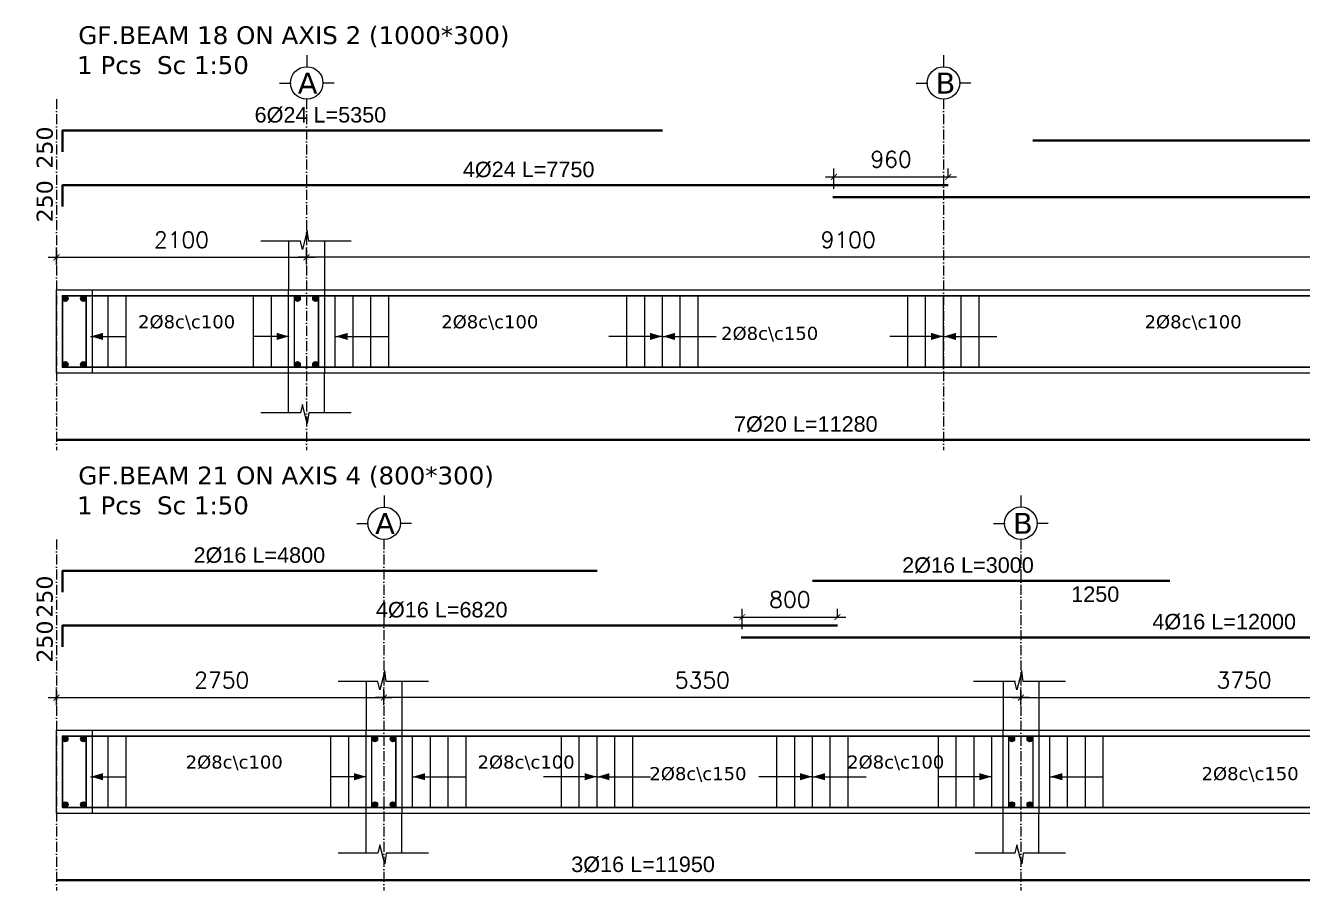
# Model space of a CAD drawing. Header units: inches. Extents: x -17020 to 43805, y -10194 to 123061.
# Drawn here: x 1110 to 2182, y 110442 to 111168 of the extents above; entities that cross this region are included whole.
import ezdxf

# ---------------------------------------------------------------- set-up
doc = ezdxf.new("R2010")
doc.units = ezdxf.units.IN
doc.header["$LTSCALE"] = 0.7
doc.header["$MEASUREMENT"] = 0
doc.linetypes.add('ACAD_ISO10W100', pattern=[18, 12, -3, 0, -3])
doc.layers.get('0').update_dxf_attribs({"lineweight": 13})
doc.layers.get('Defpoints').update_dxf_attribs({"lineweight": 5})
for name, color, linetype, lineweight in [('axis', 254, 'ACAD_ISO10W100', 9), ('BEAM FRAME', 5, 'Continuous', 18), ('COLUMN', 4, 'Continuous', 20), ('elevline', 30, 'Continuous', 20), ('FRAME 070', 5, 'Continuous', 60), ('hatch', 9, 'Continuous', 9), ('renforcment', 141, 'Continuous', 40), ('tex', 3, 'Continuous', 25), ('TEXT', 3, 'Continuous', 25), ('top rein. extension', 50, 'Continuous', 20), ('top renforcment', 7, 'Continuous', 40)]:
    doc.layers.add(name, color=color, linetype=linetype, lineweight=lineweight)
doc.styles.add('100', font='romans.shx', dxfattribs={"height": 13.5})
doc.styles.add('romanc', font='verdana.ttf', dxfattribs={"height": 250})
doc.styles.get("Standard").update_dxf_attribs({"font": 'arial.ttf', "height": 13})
doc.dimstyles.new('100', dxfattribs={"dimtxt": 13.5, "dimasz": 5, "dimexe": 7, "dimexo": 7, "dimgap": 8, "dimtad": 1, "dimdec": 0, "dimlfac": 10, "dimzin": 4, "dimdsep": 46, "dimtxsty": '100', "dimblk": 'ARCHTICK', "dimcen": 0.09, "dimdle": 7, "dimclrd": 1, "dimclre": 8, "dimclrt": 2, "dimadec": 0, "dimazin": 1, "dimtfac": 1, "dimtdec": 0, "dimtix": 1, "dimtofl": 0, "dimtmove": 0, "dimatfit": 3, "dimldrblk": 'ARCHTICK', "dimfxl": 0.18, "dimtolj": 1, "dimtzin": 0, "dimlwd": -1, "dimlwe": -1, "dimarcsym": 0})
doc.dimstyles.get("Standard").update_dxf_attribs({"dimtxt": 13, "dimasz": 5, "dimexe": 0.18, "dimexo": 0.0625, "dimgap": 6, "dimtad": 1, "dimdec": 0, "dimlfac": 10, "dimzin": 0, "dimdsep": 46, "dimtxsty": 'Standard', "dimblk": 'ARCHTICK', "dimcen": 0.09, "dimse1": 1, "dimse2": 1, "dimclrd": 1, "dimclre": 7, "dimclrt": 3, "dimadec": 0, "dimazin": 0, "dimtfac": 1, "dimtdec": 0, "dimtix": 1, "dimtofl": 0, "dimtmove": 0, "dimatfit": 3, "dimldrblk": 'ARCHTICK', "dimfxl": 1, "dimtolj": 1, "dimtzin": 0, "dimarcsym": 0})

# ---------------------------------------------------------------- blocks, each defined once
blk = doc.blocks.new('*D1407')
at = {"layer": 'Defpoints', "color": 0, "transparency": 16777216}
for p in [(1787.7, 111024.2, -167.8), (2857, 111024.2, -218.4), (2857, 111024.2)]:
    blk.add_point(p, dxfattribs=at)
at = {"layer": 'TEXT', "color": 3, "transparency": 16777216, "insert": (2470.4, 111037.2), "char_height": 13, "attachment_point": 5}
blk.add_mtext('\\A1;4%%C24 L=10693', dxfattribs=at)
blk = doc.blocks.new('_ArchTick')
at = {"color": 0, "linetype": 'ByBlock', "lineweight": 0, "const_width": 0.15}
blk.add_lwpolyline([(-0.5, -0.5), (0.5, 0.5)], dxfattribs=at)
blk = doc.blocks.new('*D1408')
at = {"color": 8, "transparency": 16777216}
for p, q in [((1345.7, 110967.6), (1345.7, 110980.6)), ((2255.7, 110967), (2255.7, 110980.6))]:
    blk.add_line(p, q, dxfattribs=at)
at = {"color": 1, "transparency": 16777216}
blk.add_line((2262.7, 110973.6), (1338.7, 110973.6), dxfattribs=at)
at = {"layer": 'Defpoints', "color": 0, "transparency": 16777216}
for p in [(1345.7, 110973.6), (1345.7, 110960.6), (2255.7, 110960)]:
    blk.add_point(p, dxfattribs=at)
at = {"color": 1, "transparency": 16777216, "xscale": 5, "yscale": 5, "zscale": 5, "rotation": 180}
blk.add_blockref('_ArchTick', (1345.7, 110973.6), dxfattribs=at)
at = {"color": 1, "transparency": 16777216, "xscale": 5, "yscale": 5, "zscale": 5}
blk.add_blockref('_ArchTick', (2255.7, 110973.6), dxfattribs=at)
at = {"color": 2, "transparency": 16777216, "insert": (1800.7, 110988.3), "char_height": 13.5, "attachment_point": 5, "style": '100'}
blk.add_mtext('\\A1;9100', dxfattribs=at)
blk = doc.blocks.new('*D1409')
at = {"layer": 'Defpoints', "color": 0, "transparency": 16777216}
for p in [(1109.7, 111034.2, -218.5), (1884.7, 111034.2, -157.8), (1884.7, 111034.2)]:
    blk.add_point(p, dxfattribs=at)
at = {"layer": 'TEXT', "color": 3, "transparency": 16777216, "insert": (1532.3, 111047.2), "char_height": 13, "attachment_point": 5}
blk.add_mtext('\\A1;4%%C24 L=7750', dxfattribs=at)
blk = doc.blocks.new('*D1424')
at = {"color": 1, "transparency": 16777216}
blk.add_line((1781.7, 111041.2), (1891.7, 111041.2), dxfattribs=at)
at = {"color": 8, "transparency": 16777216}
for p, q in [((1788.7, 111031.2), (1788.7, 111048.2)), ((1884.7, 111041.2), (1884.7, 111048.2))]:
    blk.add_line(p, q, dxfattribs=at)
at = {"layer": 'Defpoints', "color": 0, "transparency": 16777216}
for p in [(1884.7, 111041.2), (1884.7, 111034.2), (1788.7, 111024.2)]:
    blk.add_point(p, dxfattribs=at)
at = {"color": 1, "transparency": 16777216, "xscale": 5, "yscale": 5, "zscale": 5, "rotation": 180}
blk.add_blockref('_ArchTick', (1788.7, 111041.2), dxfattribs=at)
at = {"color": 1, "transparency": 16777216, "xscale": 5, "yscale": 5, "zscale": 5}
blk.add_blockref('_ArchTick', (1884.7, 111041.2), dxfattribs=at)
at = {"color": 2, "transparency": 16777216, "insert": (1836.7, 111055.9), "char_height": 13.5, "attachment_point": 5, "style": '100'}
blk.add_mtext('\\A1;960', dxfattribs=at)
blk = doc.blocks.new('*D1412')
at = {"color": 8, "transparency": 16777216}
for p, q in [((1135.7, 110967.3), (1135.7, 110980.6)), ((1345.7, 110967.5), (1345.7, 110980.6))]:
    blk.add_line(p, q, dxfattribs=at)
at = {"color": 1, "transparency": 16777216}
blk.add_line((1128.7, 110973.6), (1352.7, 110973.6), dxfattribs=at)
at = {"layer": 'Defpoints', "color": 0, "transparency": 16777216}
for p in [(1345.7, 110973.6), (1135.7, 110960.3), (1345.7, 110960.5)]:
    blk.add_point(p, dxfattribs=at)
at = {"color": 1, "transparency": 16777216, "xscale": 5, "yscale": 5, "zscale": 5, "rotation": 180}
blk.add_blockref('_ArchTick', (1135.7, 110973.6), dxfattribs=at)
at = {"color": 1, "transparency": 16777216, "xscale": 5, "yscale": 5, "zscale": 5}
blk.add_blockref('_ArchTick', (1345.7, 110973.6), dxfattribs=at)
at = {"color": 2, "transparency": 16777216, "insert": (1240.7, 110988.3), "char_height": 13.5, "attachment_point": 5, "style": '100'}
blk.add_mtext('\\A1;2100', dxfattribs=at)
blk = doc.blocks.new('*D1413')
at = {"layer": 'Defpoints', "color": 0, "transparency": 16777216}
for p in [(1135.7, 110820.3, -37100.9), (1135.7, 110820.3), (2263.7, 110820.3, -13652.7)]:
    blk.add_point(p, dxfattribs=at)
at = {"layer": 'TEXT', "color": 3, "transparency": 16777216, "insert": (1765.1, 110833.3), "char_height": 13, "attachment_point": 5}
blk.add_mtext('\\A1;7%%C20 L=11280', dxfattribs=at)
blk = doc.blocks.new('*D1420')
at = {"layer": 'Defpoints', "color": 0, "transparency": 16777216}
for p in [(1109.7, 111080.1, -218.5), (1644.7, 111080.1, -157.8), (1644.7, 111080.1)]:
    blk.add_point(p, dxfattribs=at)
at = {"layer": 'TEXT', "color": 3, "transparency": 16777216, "insert": (1357.4, 111093.1), "char_height": 13, "attachment_point": 5}
blk.add_mtext('\\A1;6%%C24 L=5350', dxfattribs=at)
blk = doc.blocks.new('*D1421')
at = {"layer": 'Defpoints', "color": 0, "transparency": 16777216}
for p in [(1955.7, 111071.7, -203.1), (1955.7, 111071.7), (2445.7, 111071.7, -189.9)]:
    blk.add_point(p, dxfattribs=at)
at = {"layer": 'TEXT', "color": 3, "transparency": 16777216, "insert": (2246.1, 111084.7), "char_height": 13, "attachment_point": 5}
blk.add_mtext('\\A1;5%%C24 L=4900', dxfattribs=at)
blk = doc.blocks.new('*D1447')
at = {"layer": 'Defpoints', "color": 0, "transparency": 16777216}
for p in [(1710.7, 110654.3, -167.8), (2910.7, 110654.3, 33.7), (2910.7, 110654.3)]:
    blk.add_point(p, dxfattribs=at)
at = {"layer": 'TEXT', "color": 3, "transparency": 16777216, "insert": (2116.5, 110667.3), "char_height": 13, "attachment_point": 5}
blk.add_mtext('\\A1;4%%C16 L=12000', dxfattribs=at)
blk = doc.blocks.new('*D1448')
at = {"color": 8, "transparency": 16777216}
for p, q in [((1410.7, 110597.7), (1410.7, 110610.7)), ((1945.7, 110597.3), (1945.7, 110610.7))]:
    blk.add_line(p, q, dxfattribs=at)
at = {"color": 1, "transparency": 16777216}
blk.add_line((1952.7, 110603.7), (1403.7, 110603.7), dxfattribs=at)
at = {"layer": 'Defpoints', "color": 0, "transparency": 16777216}
for p in [(1410.7, 110603.7), (1410.7, 110590.7), (1945.7, 110590.3)]:
    blk.add_point(p, dxfattribs=at)
at = {"color": 1, "transparency": 16777216, "xscale": 5, "yscale": 5, "zscale": 5, "rotation": 180}
blk.add_blockref('_ArchTick', (1410.7, 110603.7), dxfattribs=at)
at = {"color": 1, "transparency": 16777216, "xscale": 5, "yscale": 5, "zscale": 5}
blk.add_blockref('_ArchTick', (1945.7, 110603.7), dxfattribs=at)
at = {"color": 2, "transparency": 16777216, "insert": (1678.2, 110618.4), "char_height": 13.5, "attachment_point": 5, "style": '100'}
blk.add_mtext('\\A1;5350', dxfattribs=at)
blk = doc.blocks.new('*D1449')
at = {"layer": 'Defpoints', "color": 0, "transparency": 16777216}
for p in [(1109.7, 110664.3, -218.5), (1791.7, 110664.3, -157.8), (1791.7, 110664.3)]:
    blk.add_point(p, dxfattribs=at)
at = {"layer": 'TEXT', "color": 3, "transparency": 16777216, "insert": (1459.3, 110677.3), "char_height": 13, "attachment_point": 5}
blk.add_mtext('\\A1;4%%C16 L=6820', dxfattribs=at)
blk = doc.blocks.new('*D1471')
at = {"color": 8, "transparency": 16777216}
for p, q in [((1711.7, 110661.3), (1711.7, 110678.3)), ((1791.7, 110671.3), (1791.7, 110678.3))]:
    blk.add_line(p, q, dxfattribs=at)
at = {"color": 1, "transparency": 16777216}
blk.add_line((1704.7, 110671.3), (1798.7, 110671.3), dxfattribs=at)
at = {"layer": 'Defpoints', "color": 0, "transparency": 16777216}
for p in [(1791.7, 110671.3), (1791.7, 110664.3), (1711.7, 110654.3)]:
    blk.add_point(p, dxfattribs=at)
at = {"color": 1, "transparency": 16777216, "xscale": 5, "yscale": 5, "zscale": 5, "rotation": 180}
blk.add_blockref('_ArchTick', (1711.7, 110671.3), dxfattribs=at)
at = {"color": 1, "transparency": 16777216, "xscale": 5, "yscale": 5, "zscale": 5}
blk.add_blockref('_ArchTick', (1791.7, 110671.3), dxfattribs=at)
at = {"color": 2, "transparency": 16777216, "insert": (1751.7, 110686), "char_height": 13.5, "attachment_point": 5, "style": '100'}
blk.add_mtext('\\A1;800', dxfattribs=at)
blk = doc.blocks.new('*D1452')
at = {"color": 8, "transparency": 16777216}
for p, q in [((1135.7, 110597.4), (1135.7, 110610.7)), ((1410.7, 110597.6), (1410.7, 110610.7))]:
    blk.add_line(p, q, dxfattribs=at)
at = {"color": 1, "transparency": 16777216}
blk.add_line((1128.7, 110603.7), (1417.7, 110603.7), dxfattribs=at)
at = {"layer": 'Defpoints', "color": 0, "transparency": 16777216}
for p in [(1410.7, 110603.7), (1135.7, 110590.4), (1410.7, 110590.6)]:
    blk.add_point(p, dxfattribs=at)
at = {"color": 1, "transparency": 16777216, "xscale": 5, "yscale": 5, "zscale": 5, "rotation": 180}
blk.add_blockref('_ArchTick', (1135.7, 110603.7), dxfattribs=at)
at = {"color": 1, "transparency": 16777216, "xscale": 5, "yscale": 5, "zscale": 5}
blk.add_blockref('_ArchTick', (1410.7, 110603.7), dxfattribs=at)
at = {"color": 2, "transparency": 16777216, "insert": (1274.5, 110618.4), "char_height": 13.5, "attachment_point": 5, "style": '100'}
blk.add_mtext('\\A1;2750', dxfattribs=at)
blk = doc.blocks.new('*D1453')
at = {"layer": 'Defpoints', "color": 0, "transparency": 16777216}
for p in [(1135.7, 110450.4, -37100.9), (1135.7, 110450.4), (2330.7, 110450.4, -13652.7)]:
    blk.add_point(p, dxfattribs=at)
at = {"layer": 'TEXT', "color": 3, "transparency": 16777216, "insert": (1628.4, 110463.4), "char_height": 13, "attachment_point": 5}
blk.add_mtext('\\A1;3%%C16 L=11950', dxfattribs=at)
blk = doc.blocks.new('*D1454')
at = {"color": 8, "transparency": 16777216}
for p, q in [((1945.7, 110597.3), (1945.7, 110610.7)), ((2320.7, 110596.1), (2320.7, 110610.7))]:
    blk.add_line(p, q, dxfattribs=at)
at = {"color": 1, "transparency": 16777216}
blk.add_line((1938.7, 110603.7), (2327.7, 110603.7), dxfattribs=at)
at = {"layer": 'Defpoints', "color": 0, "transparency": 16777216}
for p in [(2320.7, 110603.7), (1945.7, 110590.3), (2320.7, 110589.1)]:
    blk.add_point(p, dxfattribs=at)
at = {"color": 1, "transparency": 16777216, "xscale": 5, "yscale": 5, "zscale": 5, "rotation": 180}
blk.add_blockref('_ArchTick', (1945.7, 110603.7), dxfattribs=at)
at = {"color": 1, "transparency": 16777216, "xscale": 5, "yscale": 5, "zscale": 5}
blk.add_blockref('_ArchTick', (2320.7, 110603.7), dxfattribs=at)
at = {"color": 2, "transparency": 16777216, "insert": (2133.2, 110618.4), "char_height": 13.5, "attachment_point": 5, "style": '100'}
blk.add_mtext('\\A1;3750', dxfattribs=at)
blk = doc.blocks.new('*D1461')
at = {"layer": 'Defpoints', "color": 0, "transparency": 16777216}
for p in [(1109.7, 110710.2, -218.5), (1589.7, 110710.2, -157.8), (1589.7, 110710.2)]:
    blk.add_point(p, dxfattribs=at)
at = {"layer": 'TEXT', "color": 3, "transparency": 16777216, "insert": (1306.1, 110723.2), "char_height": 13, "attachment_point": 5}
blk.add_mtext('\\A1;2%%C16 L=4800', dxfattribs=at)
blk = doc.blocks.new('*D1476')
at = {"layer": 'Defpoints', "color": 0, "transparency": 16777216}
for p in [(1770.7, 110701.8, -203.1), (1770.7, 110701.8), (2070.7, 110701.8, -189.9)]:
    blk.add_point(p, dxfattribs=at)
at = {"layer": 'TEXT', "color": 3, "transparency": 16777216, "insert": (1901.3, 110714.8), "char_height": 13, "attachment_point": 5}
blk.add_mtext('\\A1;2%%C16 L=3000', dxfattribs=at)
blk = doc.blocks.new('*D1477')
at = {"layer": 'Defpoints', "color": 0, "transparency": 16777216}
for p in [(1945.7, 110700.3), (2070.7, 110700.3), (2070.7, 110677.9)]:
    blk.add_point(p, dxfattribs=at)
at = {"layer": 'TEXT', "color": 3, "transparency": 16777216, "insert": (2008.2, 110690.5), "char_height": 13, "attachment_point": 5}
blk.add_mtext('\\A1;1250', dxfattribs=at)

msp = doc.modelspace()

# ---------------------------------------------------------------- hatches: boundary and pattern name
at = {"layer": 'elevline'}
for points in [[(1145.48, 110938.91, 1), (1140.72, 110938.91, 1)], [(1155.96, 110938.91, -1), (1160.72, 110938.91, -1)], [(1340.47, 110938.91, 1), (1335.72, 110938.91, 1)], [(1350.96, 110938.91, -1), (1355.72, 110938.91, -1)], [(1145.48, 110883.67, -1), (1140.72, 110883.67, -1)], [(1155.96, 110883.67, 1), (1160.72, 110883.67, 1)], [(1340.47, 110883.67, -1), (1335.72, 110883.67, -1)], [(1350.96, 110883.67, 1), (1355.72, 110883.67, 1)], [(1145.48, 110569.01, 1), (1140.72, 110569.01, 1)], [(1155.96, 110569.01, -1), (1160.72, 110569.01, -1)], [(1405.47, 110569.01, 1), (1400.72, 110569.01, 1)], [(1415.96, 110569.01, -1), (1420.72, 110569.01, -1)], [(1940.47, 110569.01, 1), (1935.72, 110569.01, 1)], [(1950.96, 110569.01, -1), (1955.72, 110569.01, -1)], [(1145.48, 110513.76, -1), (1140.72, 110513.76, -1)], [(1155.96, 110513.76, 1), (1160.72, 110513.76, 1)], [(1405.47, 110513.76, -1), (1400.72, 110513.76, -1)], [(1415.96, 110513.76, 1), (1420.72, 110513.76, 1)], [(1940.47, 110513.76, -1), (1935.72, 110513.76, -1)], [(1950.96, 110513.76, 1), (1955.72, 110513.76, 1)]]:
    msp.add_hatch(color=256, dxfattribs=at).paths.add_polyline_path(points)

# ---------------------------------------------------------------- linework, layer by layer
at = {"layer": 'axis'}
for p, q in [((1135.72, 111106.48), (1135.72, 110811.55)), ((1345.72, 111106.48), (1345.72, 110811.55)), ((1880.72, 111106.48), (1880.72, 110811.55)), ((1135.72, 110736.58, -217.91), (1135.72, 110441.65, -217.91)), ((1410.72, 110736.58, -217.91), (1410.72, 110441.65, -217.91)), ((1945.72, 110736.58, -217.91), (1945.72, 110441.65, -217.91))]:
    msp.add_line(p, q, dxfattribs=at)
at = {"layer": 'BEAM FRAME', "elevation": 217.91}
msp.add_lwpolyline([(2832.01, 110876.29), (1135.72, 110876.29), (1135.72, 110946.29), (2832.01, 110946.29)], close=True, dxfattribs=at)
at = {"layer": 'BEAM FRAME'}
msp.add_lwpolyline([(4345.89, 110506.38), (1135.72, 110506.38), (1135.72, 110576.38), (4345.89, 110576.38)], close=True, dxfattribs=at)
at = {"layer": 'COLUMN', "lineweight": 20}
for p, q in [((1330.72, 110987.22, 217.91), (1330.72, 110946.29, 217.91)), ((1360.72, 110987.22, 217.91), (1360.72, 110946.29, 217.91)), ((1330.72, 110842.87, 217.91), (1330.72, 110876.29, 217.91)), ((1360.72, 110842.87, 217.91), (1360.72, 110876.29, 217.91)), ((1395.72, 110617.31), (1395.72, 110576.38)), ((1425.72, 110617.31), (1425.72, 110576.38)), ((1930.72, 110617.31), (1930.72, 110576.38)), ((1960.72, 110617.31), (1960.72, 110576.38)), ((1395.72, 110472.96), (1395.72, 110506.38)), ((1425.72, 110472.96), (1425.72, 110506.38)), ((1930.72, 110472.96), (1930.72, 110506.38)), ((1960.72, 110472.96), (1960.72, 110506.38))]:
    msp.add_line(p, q, dxfattribs=at)
at = {"layer": 'elevline'}
for p, q in [((1160.76, 110881.29), (1160.76, 110941.29)), ((1179.22, 110881.29), (1179.22, 110941.29)), ((1194.22, 110881.29), (1194.22, 110941.29)), ((1301.22, 110881.29), (1301.22, 110941.29)), ((1316.22, 110881.29), (1316.22, 110941.29)), ((1355.76, 110881.29), (1355.76, 110941.29)), ((1369.83, 110881.29), (1369.83, 110941.29)), ((1384.79, 110881.29), (1384.79, 110941.29)), ((1399.79, 110881.29), (1399.79, 110941.29)), ((1414.79, 110881.29), (1414.79, 110941.29)), ((1614.76, 110881.29), (1614.76, 110941.29)), ((1629.76, 110881.29), (1629.76, 110941.29)), ((1644.72, 110881.29), (1644.72, 110941.29)), ((1659.68, 110881.29), (1659.68, 110941.29)), ((1674.68, 110881.29), (1674.68, 110941.29)), ((1850.76, 110881.29), (1850.76, 110941.29)), ((1865.76, 110881.29), (1865.76, 110941.29)), ((1880.72, 110881.29), (1880.72, 110941.29)), ((1895.68, 110881.29), (1895.68, 110941.29)), ((1910.68, 110881.29), (1910.68, 110941.29)), ((1160.76, 110511.38, -217.91), (1160.76, 110571.38, -217.91)), ((1179.22, 110511.38, -217.91), (1179.22, 110571.38, -217.91)), ((1194.22, 110511.38, -217.91), (1194.22, 110571.38, -217.91)), ((1366.22, 110511.38, -217.91), (1366.22, 110571.38, -217.91)), ((1381.22, 110511.38, -217.91), (1381.22, 110571.38, -217.91)), ((1420.76, 110511.38, -217.91), (1420.76, 110571.38, -217.91)), ((1434.83, 110511.38, -217.91), (1434.83, 110571.38, -217.91)), ((1449.79, 110511.38, -217.91), (1449.79, 110571.38, -217.91)), ((1464.79, 110511.38, -217.91), (1464.79, 110571.38, -217.91)), ((1479.79, 110511.38, -217.91), (1479.79, 110571.38, -217.91)), ((1559.76, 110511.38, -217.91), (1559.76, 110571.38, -217.91)), ((1574.76, 110511.38, -217.91), (1574.76, 110571.38, -217.91)), ((1589.72, 110511.38, -217.91), (1589.72, 110571.38, -217.91)), ((1604.68, 110511.38, -217.91), (1604.68, 110571.38, -217.91)), ((1619.68, 110511.38, -217.91), (1619.68, 110571.38, -217.91)), ((1740.76, 110511.38, -217.91), (1740.76, 110571.38, -217.91)), ((1755.76, 110511.38, -217.91), (1755.76, 110571.38, -217.91)), ((1770.72, 110511.38, -217.91), (1770.72, 110571.38, -217.91)), ((1785.68, 110511.38, -217.91), (1785.68, 110571.38, -217.91)), ((1800.68, 110511.38, -217.91), (1800.68, 110571.38, -217.91)), ((1876.45, 110511.38, -217.91), (1876.45, 110571.38, -217.91)), ((1891.45, 110511.38, -217.91), (1891.45, 110571.38, -217.91)), ((1906.45, 110511.38, -217.91), (1906.45, 110571.38, -217.91)), ((1921.41, 110511.38, -217.91), (1921.41, 110571.38, -217.91)), ((1970.03, 110511.38, -217.91), (1970.03, 110571.38, -217.91)), ((1984.99, 110511.38, -217.91), (1984.99, 110571.38, -217.91)), ((1999.99, 110511.38, -217.91), (1999.99, 110571.38, -217.91)), ((2014.99, 110511.38, -217.91), (2014.99, 110571.38, -217.91))]:
    msp.add_line(p, q, dxfattribs=at)
for centre in [(1143.1, 110938.91), (1158.34, 110938.91), (1338.1, 110938.91), (1353.34, 110938.91), (1143.1, 110883.67), (1158.34, 110883.67), (1338.1, 110883.67), (1353.34, 110883.67), (1143.1, 110569.01, -217.91), (1158.34, 110569.01, -217.91), (1403.1, 110569.01, -217.91), (1418.34, 110569.01, -217.91), (1938.1, 110569.01, -217.91), (1953.34, 110569.01, -217.91), (1143.1, 110513.76, -217.91), (1158.34, 110513.76, -217.91), (1403.1, 110513.76, -217.91), (1418.34, 110513.76, -217.91), (1938.1, 110513.76, -217.91), (1953.34, 110513.76, -217.91)]:
    msp.add_circle(centre, 2.38, dxfattribs=at)
at = {"layer": 'FRAME 070', "lineweight": 20}
for p, q in [((1346.4, 110996.22, 217.91), (1342.22, 110980.14, 217.91)), ((1347.75, 110987.22, 217.91), (1346.4, 110996.22, 217.91)), ((1340.71, 110987.22, 217.91), (1307.32, 110987.22, 217.91)), ((1342.22, 110980.14, 217.91), (1340.71, 110987.22, 217.91)), ((1383.11, 110987.22, 217.91), (1347.75, 110987.22, 217.91)), ((1342.22, 110849.94, 217.91), (1340.71, 110842.87, 217.91)), ((1346.4, 110833.87, 217.91), (1342.22, 110849.94, 217.91)), ((1340.71, 110842.87, 217.91), (1307.32, 110842.87, 217.91)), ((1347.75, 110842.87, 217.91), (1346.4, 110833.87, 217.91)), ((1383.11, 110842.87, 217.91), (1347.75, 110842.87, 217.91)), ((1411.4, 110626.31), (1407.22, 110610.24)), ((1412.75, 110617.31), (1411.4, 110626.31)), ((1946.4, 110626.31), (1942.22, 110610.24)), ((1947.75, 110617.31), (1946.4, 110626.31)), ((1405.71, 110617.31), (1372.32, 110617.31)), ((1407.22, 110610.24), (1405.71, 110617.31)), ((1448.11, 110617.31), (1412.75, 110617.31)), ((1941.19, 110617.31), (1905.83, 110617.31)), ((1942.22, 110610.24), (1940.71, 110617.31)), ((1983.11, 110617.31), (1947.75, 110617.31)), ((1405.71, 110472.96), (1372.32, 110472.96)), ((1407.22, 110480.03), (1405.71, 110472.96)), ((1411.4, 110463.96), (1407.22, 110480.03)), ((1412.75, 110472.96), (1411.4, 110463.96)), ((1448.11, 110472.96), (1412.75, 110472.96)), ((1940.71, 110472.96), (1907.32, 110472.96)), ((1942.22, 110480.03), (1940.71, 110472.96)), ((1946.4, 110463.96), (1942.22, 110480.03)), ((1947.75, 110472.96), (1946.4, 110463.96)), ((1983.11, 110472.96), (1947.75, 110472.96))]:
    msp.add_line(p, q, dxfattribs=at)
at = {"layer": 'FRAME 070', "lineweight": 15}
for points in [[(1165.72, 110876.29), (1135.72, 110876.29), (1135.72, 110946.29), (1165.72, 110946.29)], [(1360.72, 110876.29), (1330.72, 110876.29), (1330.72, 110946.29), (1360.72, 110946.29)]]:
    msp.add_lwpolyline(points, close=True, dxfattribs=at)
at = {"layer": 'FRAME 070', "lineweight": 15, "elevation": -217.91}
for points in [[(1165.72, 110506.38), (1135.72, 110506.38), (1135.72, 110576.38), (1165.72, 110576.38)], [(1425.72, 110506.38), (1395.72, 110506.38), (1395.72, 110576.38), (1425.72, 110576.38)], [(1960.72, 110506.38), (1930.72, 110506.38), (1930.72, 110576.38), (1960.72, 110576.38)]]:
    msp.add_lwpolyline(points, close=True, dxfattribs=at)
at = {"layer": 'hatch'}
for p, q in [((1345.92, 111143.46), (1345.92, 111133.72)), ((1880.72, 111143.46), (1880.72, 111133.72)), ((1322.99, 111119.98), (1332.73, 111119.98)), ((1368.84, 111119.98), (1359.11, 111119.98)), ((1857.79, 111119.98), (1867.53, 111119.98)), ((1903.64, 111119.98), (1893.91, 111119.98)), ((1410.92, 110773.55, -217.91), (1410.92, 110763.81, -217.91)), ((1945.72, 110773.55, -217.91), (1945.72, 110763.82, -217.91)), ((1387.99, 110750.07, -217.91), (1397.73, 110750.07, -217.91)), ((1433.84, 110750.07, -217.91), (1424.11, 110750.07, -217.91)), ((1922.79, 110750.07, -217.91), (1932.53, 110750.07, -217.91)), ((1968.64, 110750.07, -217.91), (1958.91, 110750.07, -217.91))]:
    msp.add_line(p, q, dxfattribs=at)
for centre in [(1345.92, 111120.1), (1880.72, 111120.1), (1410.92, 110750.19, -217.91), (1945.72, 110750.2, -217.91)]:
    msp.add_circle(centre, 13.62, dxfattribs=at)
at = {"layer": 'renforcment', "lineweight": -2, "elevation": 217.91}
msp.add_lwpolyline([(2827.01, 110881.29), (1140.72, 110881.29), (1140.72, 110941.29), (2827.01, 110941.29)], close=True, dxfattribs=at)
at = {"layer": 'renforcment', "lineweight": -2}
msp.add_lwpolyline([(4340.89, 110511.38), (1140.72, 110511.38), (1140.72, 110571.38), (4340.89, 110571.38)], close=True, dxfattribs=at)
at = {"layer": 'top rein. extension'}
for p, q in [((1164.26, 110907.13), (1194.22, 110907.13)), ((1331.18, 110907.13), (1301.22, 110907.13)), ((1369.83, 110907.13), (1414.79, 110907.13)), ((1644.72, 110907.13), (1599.76, 110907.13)), ((1644.72, 110907.13), (1689.68, 110907.13)), ((1880.72, 110907.13), (1835.76, 110907.13)), ((1880.72, 110907.13), (1925.68, 110907.13)), ((1164.26, 110537.22, -217.91), (1194.22, 110537.22, -217.91)), ((1396.18, 110537.22, -217.91), (1366.22, 110537.22, -217.91)), ((1434.83, 110537.22, -217.91), (1479.79, 110537.22, -217.91)), ((1589.72, 110537.22, -217.91), (1544.76, 110537.22, -217.91)), ((1589.72, 110537.22, -217.91), (1634.68, 110537.22, -217.91)), ((1770.72, 110537.22, -217.91), (1725.76, 110537.22, -217.91)), ((1770.72, 110537.22, -217.91), (1815.68, 110537.22, -217.91)), ((1921.41, 110537.22, -217.91), (1876.45, 110537.22, -217.91)), ((1970.03, 110537.22, -217.91), (2014.99, 110537.22, -217.91))]:
    msp.add_line(p, q, dxfattribs=at)
for points in [[(1174.73, 110910.13), (1164.61, 110907.13), (1174.73, 110904.13)], [(1320.71, 110910.13), (1330.83, 110907.13), (1320.71, 110904.13)], [(1380.3, 110910.13), (1370.18, 110907.13), (1380.3, 110904.13)], [(1634.24, 110910.13), (1644.37, 110907.13), (1634.24, 110904.13)], [(1655.19, 110910.13), (1645.06, 110907.13), (1655.19, 110904.13)], [(1870.24, 110910.13), (1880.37, 110907.13), (1870.24, 110904.13)], [(1891.19, 110910.13), (1881.06, 110907.13), (1891.19, 110904.13)], [(1174.73, 110540.22, -217.91), (1164.61, 110537.22, -217.91), (1174.73, 110534.22, -217.91)], [(1385.71, 110540.22, -217.91), (1395.83, 110537.22, -217.91), (1385.71, 110534.22, -217.91)], [(1445.3, 110540.22, -217.91), (1435.18, 110537.22, -217.91), (1445.3, 110534.22, -217.91)], [(1579.24, 110540.22, -217.91), (1589.37, 110537.22, -217.91), (1579.24, 110534.22, -217.91)], [(1600.19, 110540.22, -217.91), (1590.06, 110537.22, -217.91), (1600.19, 110534.22, -217.91)], [(1760.24, 110540.22, -217.91), (1770.37, 110537.22, -217.91), (1760.24, 110534.22, -217.91)], [(1781.19, 110540.22, -217.91), (1771.06, 110537.22, -217.91), (1781.19, 110534.22, -217.91)], [(1910.93, 110540.22, -217.91), (1921.06, 110537.22, -217.91), (1910.93, 110534.22, -217.91)], [(1980.5, 110540.22, -217.91), (1970.38, 110537.22, -217.91), (1980.5, 110534.22, -217.91)]]:
    msp.add_solid(points, dxfattribs=at)
at = {"layer": 'top renforcment'}
for p, q in [((1135.72, 110820.3), (2263.72, 110820.3)), ((1135.72, 110450.39, -217.91), (2330.72, 110450.39, -217.91))]:
    msp.add_line(p, q, dxfattribs=at)
for points in [[(1644.72, 111080.09), (1140.72, 111080.09), (1140.72, 111062.2)], [(1955.72, 111071.73), (2445.72, 111071.73)], [(1884.75, 111034.17), (1140.72, 111034.17), (1140.72, 111016.28)], [(2827.01, 111003.89), (2827.01, 111024.17), (1787.75, 111024.17)]]:
    msp.add_lwpolyline(points, dxfattribs=at)
at = {"layer": 'top renforcment', "lineweight": 15}
for points in [[(1160.72, 110881.29), (1140.72, 110881.29), (1140.72, 110941.29), (1160.72, 110941.29)], [(1355.72, 110881.29), (1335.72, 110881.29), (1335.72, 110941.29), (1355.72, 110941.29)]]:
    msp.add_lwpolyline(points, close=True, dxfattribs=at)
at = {"layer": 'top renforcment', "elevation": -217.91}
for points in [[(1589.72, 110710.18), (1140.72, 110710.18), (1140.72, 110692.29)], [(1770.72, 110701.82), (2070.72, 110701.82)], [(1791.75, 110664.26), (1140.72, 110664.26), (1140.72, 110646.37)], [(2910.72, 110654.26), (1710.75, 110654.26)]]:
    msp.add_lwpolyline(points, dxfattribs=at)
at = {"layer": 'top renforcment', "lineweight": 15, "elevation": -217.91}
for points in [[(1160.72, 110511.38), (1140.72, 110511.38), (1140.72, 110571.38), (1160.72, 110571.38)], [(1420.72, 110511.38), (1400.72, 110511.38), (1400.72, 110571.38), (1420.72, 110571.38)], [(1955.72, 110511.38), (1935.72, 110511.38), (1935.72, 110571.38), (1955.72, 110571.38)]]:
    msp.add_lwpolyline(points, close=True, dxfattribs=at)

# ---------------------------------------------------------------- texts
at = {"layer": 'tex', "style": 'romanc'}
for s, p in [('2%%C8c\\c100', (1204.22, 110913.94, -33436.19)), ('2%%C8c\\c100', (1458.87, 110913.94, -33436.19)), ('2%%C8c\\c100', (2049.62, 110913.94, -33436.19)), ('2%%C8c\\c150', (1693.95, 110904.22, -33436.19)), ('2%%C8c\\c100', (1244.22, 110544.04, -33654.09)), ('2%%C8c\\c100', (1489.37, 110544.04, -33654.09)), ('2%%C8c\\c150', (1633.71, 110534.31, -33654.09)), ('2%%C8c\\c100', (1799.81, 110544.04, -33654.09)), ('2%%C8c\\c150', (2097.5, 110534.31, -33654.09))]:
    msp.add_text(s, height=11, dxfattribs=at).set_placement(p)
at = {"layer": 'TEXT', "style": 'romanc'}
for s, height, p in [('GF.BEAM 18 ON AXIS 2 (1000*300)', 15, (1154.04, 111152.72)), ('1 Pcs  Sc 1:50 ', 15, (1153.03, 111127.62)), ('A', 17.6, (1338.39, 111111.18)), ('B', 17.6, (1874.12, 111111.18)), ('GF.BEAM 21 ON AXIS 4 (800*300)', 15, (1154.04, 110782.81, -217.91)), ('1 Pcs  Sc 1:50 ', 15, (1153.03, 110757.71, -217.91)), ('A', 17.6, (1403.39, 110741.27, -217.91)), ('B', 17.6, (1939.12, 110741.28, -217.91))]:
    msp.add_text(s, height=height, dxfattribs=at).set_placement(p)
for p in [(1132.54, 111048.14, -73175.05), (1132.54, 111002.99, -73175.05), (1132.54, 110670.83, -73392.95), (1132.54, 110633.08, -73392.95)]:
    msp.add_text('250', height=13.5, rotation=90, dxfattribs=at).set_placement(p)

# ---------------------------------------------------------------- dimensions: what is measured, and where the dimension line sits
for base, p1, p2, picture, middle in [((1884.75, 111041.17), (1788.75, 111024.17), (1884.75, 111034.17), '*D1424', (1836.75, 111055.92)), ((1791.75, 110671.26, -217.91), (1711.75, 110654.26, -217.91), (1791.75, 110664.26, -217.91), '*D1471', (1751.75, 110686.01, -217.91))]:
    dim = msp.add_linear_dim(base=base, p1=p1, p2=p2, angle=180, dimstyle='100')
    dim.commit()
    dim.dimension.update_dxf_attribs({"geometry": picture, "text_midpoint": middle})
for base, p1, p2, picture, middle in [((1345.72, 110973.59), (1135.72, 110960.27), (1345.72, 110960.48), '*D1412', (1240.72, 110973.59)), ((1410.72, 110603.68, -217.91), (1135.72, 110590.36, -217.91), (1410.72, 110590.57, -217.91), '*D1452', (1274.52, 110603.68, -217.91)), ((2320.72, 110603.68, -217.91), (1945.72, 110590.34, -217.91), (2320.72, 110589.11, -217.91), '*D1454', (2133.22, 110603.68, -217.91))]:
    dim = msp.add_linear_dim(base=base, p1=p1, p2=p2, dimstyle='100')
    dim.commit()
    dim.dimension.update_dxf_attribs({"geometry": picture, "text_midpoint": middle, "dimtype": 160})
for base, p1, p2, picture, middle in [((1345.72, 110973.59), (2255.72, 110960), (1345.72, 110960.59), '*D1408', (1800.72, 110973.59)), ((1410.72, 110603.68, -217.91), (1945.72, 110590.34, -217.91), (1410.72, 110590.69, -217.91), '*D1448', (1678.22, 110603.68, -217.91))]:
    dim = msp.add_linear_dim(base=base, p1=p1, p2=p2, angle=180, dimstyle='100')
    dim.commit()
    dim.dimension.update_dxf_attribs({"geometry": picture, "text_midpoint": middle, "dimtype": 160})
at = {"layer": 'TEXT'}
for base, p1, p2, angle, text, picture, middle in [((1644.72, 111080.09), (1109.72, 111080.09, -218.54), (1644.72, 111080.09, -157.78), 0, '6%%C24 L=<>', '*D1420', (1357.4, 111080.09)), ((1955.72, 111071.73), (2445.72, 111071.73, -189.88), (1955.72, 111071.73, -203.15), 180, '5%%C24 L=<>', '*D1421', (2246.14, 111071.73)), ((1884.75, 111034.17), (1109.72, 111034.17, -218.54), (1884.75, 111034.17, -157.78), 0, '4%%C24 L=<>', '*D1409', (1532.32, 111034.17)), ((2857.01, 111024.17), (1787.75, 111024.17, -167.76), (2857.01, 111024.17, -218.39), 0, '4%%C24 L=<>', '*D1407', (2470.42, 111024.17)), ((1135.72, 110820.3, 12366.96), (2263.72, 110820.3, -1285.72), (1135.72, 110820.3, -24733.92), 180, '7%%C20 L=<>', '*D1413', (1765.12, 110820.3, 12366.96)), ((1589.72, 110710.18, -217.91), (1109.72, 110710.18, -436.45), (1589.72, 110710.18, -375.69), 0, '2%%C16 L=<>', '*D1461', (1306.09, 110710.18, -217.91)), ((1770.72, 110701.82, -217.91), (2070.72, 110701.82, -407.78), (1770.72, 110701.82, -421.05), 180, '2%%C16 L=<>', '*D1476', (1901.28, 110701.82, -217.91)), ((1791.75, 110664.26, -217.91), (1109.72, 110664.26, -436.45), (1791.75, 110664.26, -375.69), 0, '4%%C16 L=<>', '*D1449', (1459.27, 110664.26, -217.91)), ((2910.72, 110654.26, -217.91), (1710.75, 110654.26, -385.67), (2910.72, 110654.26, -184.17), 0, '4%%C16 L=<>', '*D1447', (2116.5, 110654.26, -217.91)), ((1135.72, 110450.39, 12149.06), (2330.72, 110450.39, -1503.63), (1135.72, 110450.39, -24951.83), 180, '3%%C16 L=<>', '*D1453', (1628.35, 110450.39, 12149.06))]:
    dim = msp.add_linear_dim(base=base, p1=p1, p2=p2, angle=angle, text=text, dimstyle='Standard', override={"dimsd1": 1, "dimsd2": 1, "dimfxl": 0.1, "dimfxlon": 1}, dxfattribs=at)
    dim.commit()
    dim.dimension.update_dxf_attribs({"geometry": picture, "text_midpoint": middle, "dimtype": 161})
dim = msp.add_linear_dim(base=(2070.72, 110677.86, -217.91), p1=(1945.72, 110700.25, -217.91), p2=(2070.72, 110700.25, -217.91), dimstyle='Standard', override={"dimsd1": 1, "dimsd2": 1, "dimfxl": 0.1, "dimfxlon": 1}, dxfattribs=at)
dim.commit()
dim.dimension.update_dxf_attribs({"geometry": '*D1477', "text_midpoint": (2008.22, 110690.5, -217.91)})

doc.saveas('drawing.dxf')
